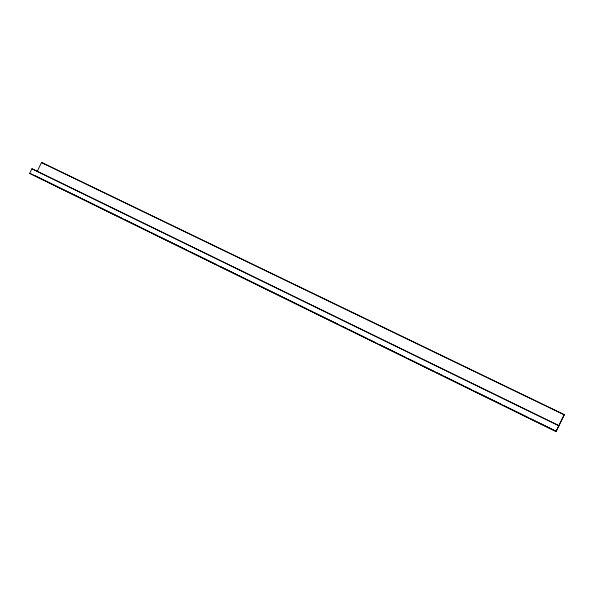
<?xml version="1.0" encoding="UTF-8"?>
<svg xmlns="http://www.w3.org/2000/svg" width="594" height="594" viewBox="0 0 594 594"><rect width="100%" height="100%" fill="white"/><g stroke="black" fill="none" stroke-linecap="round" stroke-linejoin="round"><path stroke-width="0.89" d="M555.999 431.534L564.27 414.709L555.999 431.534L29.7 173.329L31.905 168.755L558.917 425.712L31.905 168.755M37.103 171.644L41.513 162.466L564.3 414.738L41.498 162.504M44.208 163.825L41.513 162.466M29.7 173.329L93.6 204.388M95.263 205.205L122.72 218.674M124.384 219.49L149.346 231.734M151.01 232.551L157.67 235.811M159.333 236.627L186.791 250.096M190.949 252.138L215.912 264.382M220.077 266.424L245.04 278.668M246.703 279.484L282.484 297.03M284.147 297.846L311.605 311.315M313.268 312.132L338.231 324.376M342.396 326.418L346.554 328.46M348.218 329.276L367.359 338.662M369.023 339.478L375.675 342.738M379.841 344.78L404.804 357.024M408.962 359.066L433.924 371.309M435.588 372.126L442.248 375.393M443.911 376.21L463.045 385.595M464.708 386.412L471.369 389.671M475.527 391.713L500.49 403.957M504.655 405.999L527.116 417.018M531.281 419.06L535.439 421.101M537.102 421.918L556.244 431.303M35.105 175.794L378.036 344.008M379.7 344.824L556.162 431.378"/></g></svg>
